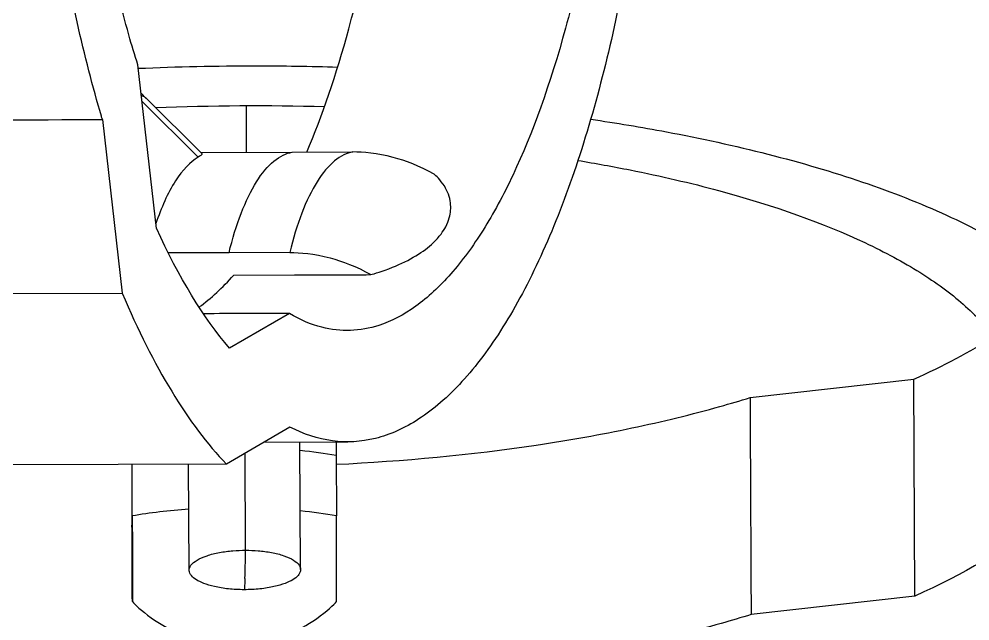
# Model space of a CAD drawing. Header units: millimetres. Extents: x 48717 to 75522, y 76128 to 88842.
# Drawn here: x 57364.8 to 57467.3, y 81340.1 to 81405 of the extents above; entities that cross this region are included whole.
import ezdxf

# ---------------------------------------------------------------- set-up
doc = ezdxf.new("R2010")
doc.units = ezdxf.units.MM
doc.layers.add('Top (Plan) View2-DV20-S1B-001a', color=140, linetype='Continuous')

# ---------------------------------------------------------------- blocks, each defined once
blk = doc.blocks.new('*U750')
at = {"layer": 'Top (Plan) View2-DV20-S1B-001a', "color": 0, "linetype": 'ByBlock', "lineweight": -2}
for p, q in [((57379.64, 81382.43), (57377.63, 81400.06)), ((57378.54, 81396.44), (57377.98, 81397)), ((57378.56, 81396.43), (57384.53, 81390.49)), ((57378.08, 81396.12), (57384.13, 81390.1)), ((57373.81, 81394.16), (57375.95, 81375.45)), ((57384.42, 81390.6), (57394.27, 81390.63)), ((57394.27, 81390.63), (57400.81, 81390.66)), ((57387.46, 81379.8), (57380.9, 81379.78)), ((57394, 81379.82), (57387.46, 81379.8)), ((57387.96, 81377.39), (57394.5, 81377.41)), ((57352.6, 81375.36), (57375.95, 81375.45)), ((57393.96, 81373.26), (57387.52, 81369.51)), ((57394.01, 81361.02), (57387.17, 81357.03)), ((57391.22, 81359.39), (57400.26, 81359.42)), ((57387.17, 81357.03), (57363.82, 81356.95))]:
    blk.add_line(p, q, dxfattribs=at)
at = {"layer": 'Top (Plan) View2-DV20-S1B-001a', "color": 0, "linetype": 'ByBlock', "lineweight": -2, "extrusion": (0, 0, -1)}
blk.add_ellipse((57391.71, 81415.21), major_axis=(-7.88, 51.97), ratio=0.394026, start_param=-2.58217, end_param=-2.192041, dxfattribs=at)
at = {"layer": 'Top (Plan) View2-DV20-S1B-001a', "color": 0, "linetype": 'ByBlock', "lineweight": -2}
for points, knots in [([(57373.81, 81394.16), (57373.78, 81394.28), (57373.74, 81394.4), (57372.78, 81397.67), (57371.9, 81401.06), (57370.28, 81408.28), (57369.54, 81412.11), (57368.24, 81420.14), (57367.68, 81424.34), (57366.77, 81433), (57366.42, 81437.47), (57365.95, 81446.54), (57365.83, 81451.14), (57365.83, 81460.34), (57365.95, 81464.93), (57366.42, 81473.98), (57366.77, 81478.43), (57367.68, 81487.05), (57368.24, 81491.22), (57369.54, 81499.19), (57370.28, 81502.98), (57371.93, 81510.26), (57372.84, 81513.72), (57373.81, 81516.93)], [-3.843407, -3.843407, -3.843407, -3.843407, -3.832315, -3.832315, -3.537522, -3.537522, -3.242728, -3.242728, -2.947935, -2.947935, -2.653141, -2.653141, -2.358348, -2.358348, -2.063554, -2.063554, -1.768761, -1.768761, -1.473967, -1.473967, -1.179174, -1.179174, -0.873245, -0.873245, -0.873245, -0.873245]), ([(57377.63, 81400.06), (57377.3, 81401.11), (57376.97, 81402.18), (57375.81, 81406.28), (57375.03, 81409.46), (57373.63, 81416.08), (57373, 81419.52), (57371.41, 81430.1), (57370.71, 81437.49), (57370.29, 81446.62), (57370.22, 81448.44), (57370.1, 81453.86), (57370.1, 81457.41), (57370.22, 81462.83), (57370.29, 81464.64), (57370.54, 81470.11), (57370.8, 81473.77), (57371.5, 81481.01), (57371.94, 81484.6), (57373.27, 81493.36), (57374.27, 81498.41), (57376.11, 81505.82), (57376.85, 81508.4), (57377.63, 81510.85)], [1.300813, 1.300813, 1.300813, 1.300813, 1.481966, 1.481966, 1.975955, 1.975955, 2.469944, 2.469944, 3.457922, 3.457922, 3.704916, 3.704916, 4.198905, 4.198905, 4.445899, 4.445899, 4.939888, 4.939888, 5.433877, 5.433877, 6.17486, 6.17486, 6.602891, 6.602891, 6.602891, 6.602891]), ([(57428.22, 81427.84), (57428.06, 81426.52), (57427.89, 81425.21), (57427.22, 81420.37), (57426.63, 81416.9), (57425.3, 81410.24), (57424.55, 81407.04), (57422.08, 81397.97), (57420.15, 81392.63), (57417.55, 81387.1), (57417.02, 81386.05), (57415.4, 81383.08), (57414.3, 81381.32), (57412.57, 81378.96), (57411.97, 81378.22), (57410.15, 81376.15), (57408.89, 81374.97), (57406.29, 81373.1), (57404.96, 81372.41), (57401.58, 81371.31), (57399.51, 81371.24), (57396.28, 81372.07), (57395.11, 81372.57), (57393.96, 81373.26)], [1.300813, 1.300813, 1.300813, 1.300813, 1.481966, 1.481966, 1.975955, 1.975955, 2.469944, 2.469944, 3.457922, 3.457922, 3.704916, 3.704916, 4.198905, 4.198905, 4.445899, 4.445899, 4.939888, 4.939888, 5.433877, 5.433877, 6.17486, 6.17486, 6.602891, 6.602891, 6.602891, 6.602891]), ([(57395.84, 81390.64), (57397.5, 81394.52), (57399.03, 81398.99), (57401.19, 81406.96), (57401.94, 81410.16), (57403.28, 81416.82), (57403.86, 81420.28), (57404.54, 81425.13), (57404.71, 81426.44), (57404.87, 81427.76)], [-3.277259, -3.277259, -3.277259, -3.277259, -2.469944, -2.469944, -1.975955, -1.975955, -1.481966, -1.481966, -1.300813, -1.300813, -1.300813, -1.300813]), ([(57431.98, 81421.49), (57431.96, 81421.35), (57431.94, 81421.2), (57431.42, 81417.26), (57430.82, 81413.45), (57429.4, 81405.97), (57428.59, 81402.3), (57426.77, 81395.19), (57425.76, 81391.76), (57423.54, 81385.29), (57422.34, 81382.24), (57419.77, 81376.63), (57418.41, 81374.07), (57415.56, 81369.54), (57414.08, 81367.57), (57411.05, 81364.25), (57409.49, 81362.91), (57406.36, 81360.87), (57404.79, 81360.18), (57401.67, 81359.4), (57400.12, 81359.33), (57397.03, 81359.74), (57395.5, 81360.25), (57394.01, 81361.02)], [-3.843407, -3.843407, -3.843407, -3.843407, -3.832315, -3.832315, -3.537522, -3.537522, -3.242728, -3.242728, -2.947935, -2.947935, -2.653141, -2.653141, -2.358348, -2.358348, -2.063554, -2.063554, -1.768761, -1.768761, -1.473967, -1.473967, -1.179174, -1.179174, -0.873245, -0.873245, -0.873245, -0.873245]), ([(57378.56, 81396.43), (57378.51, 81396.47), (57378.47, 81396.51), (57378.38, 81396.58), (57378.33, 81396.61), (57378.26, 81396.64), (57378.23, 81396.66), (57378.2, 81396.67), (57378.17, 81396.68), (57378.16, 81396.68), (57378.1, 81396.7), (57378.06, 81396.71), (57378.01, 81396.71)], [0.5627783, 0.5627783, 0.5627783, 0.5627783, 0.625, 0.625, 0.6875, 0.6875, 0.71875, 0.734375, 0.734375, 0.75, 0.75, 0.8117247, 0.8117247, 0.8117247, 0.8117247]), ([(57384.53, 81390.49), (57384.55, 81390.47), (57384.55, 81390.44), (57384.49, 81390.34), (57384.38, 81390.25), (57384.13, 81390.1)], [0.2585076, 0.2585076, 0.2585076, 0.2585076, 0.3358807, 0.3358807, 0.469553, 0.469553, 0.469553, 0.469553]), ([(57409.55, 81388.27), (57407.97, 81389.17), (57406.47, 81389.73), (57403.41, 81390.55), (57401.92, 81390.66), (57400.81, 81390.66)], [-0.6264189, -0.6264189, -0.6264189, -0.6264189, -0.3589308, -0.3589308, 0, 0, 0, 0]), ([(57384.13, 81390.1), (57383.29, 81389.59), (57382.45, 81388.72), (57380.85, 81386.23), (57380.15, 81384.62), (57379.58, 81382.96)], [-1.334917, -1.334917, -1.334917, -1.334917, -0.718582, -0.718582, -0.034522, -0.034522, -0.034522, -0.034522]), ([(57402.74, 81377.44), (57403.09, 81377.54), (57403.99, 81377.8), (57406, 81378.6), (57406.85, 81379.02), (57408.33, 81379.92), (57408.96, 81380.39), (57409.8, 81381.19), (57410.07, 81381.5), (57410.5, 81382.07), (57410.67, 81382.33), (57410.98, 81382.92), (57411.11, 81383.24), (57411.34, 81384.1), (57411.39, 81384.64), (57411.25, 81385.8), (57411.03, 81386.41), (57410.24, 81387.67), (57409.74, 81388.11), (57409.55, 81388.27)], [0.0000306, 0.0000306, 0.0000306, 0.0000306, 0.113944, 0.113944, 0.2126323, 0.2126323, 0.3072869, 0.3072869, 0.3626238, 0.3626238, 0.4086978, 0.4086978, 0.4625818, 0.4625818, 0.5520161, 0.5520161, 0.6564547, 0.6564547, 0.7774575, 0.7774575, 0.7774575, 0.7774575]), ([(57394, 81379.82), (57395.12, 81379.83), (57396.61, 81379.71), (57399.67, 81378.89), (57401.17, 81378.34), (57402.74, 81377.44)], [-1.277344, -1.277344, -1.277344, -1.277344, -0.545448, -0.545448, 0, 0, 0, 0]), ([(57384.22, 81373.94), (57384.23, 81373.95), (57384.23, 81373.95), (57385.52, 81374.88), (57386.76, 81376.03), (57387.96, 81377.39)], [-4.9424658, -4.9424658, -4.9424658, -4.9424658, -4.9398883, -4.9398883, -4.4532449, -4.4532449, -4.4532449, -4.4532449]), ([(57394.5, 81377.41), (57395.87, 81377.41), (57397.25, 81377.42), (57400, 81377.43), (57401.37, 81377.43), (57402.74, 81377.44)], [-0.882861, -0.882861, -0.882861, -0.882861, -0.441439, -0.441439, 0, 0, 0, 0]), ([(57375.95, 81375.45), (57377.61, 81371.5), (57379.4, 81367.95), (57383.16, 81361.79), (57385.13, 81359.15), (57387.17, 81357.03)], [-3.64303, -3.64303, -3.64303, -3.64303, -1.821515, -1.821515, 0, 0, 0, 0])]:
    blk.add_open_spline(points, degree=3, knots=knots, dxfattribs=at)
for points in [[(57350.46, 81394.08), (57358.24, 81394.11), (57366.03, 81394.13), (57373.81, 81394.16)], [(57387.46, 81379.8), (57388.19, 81382.83), (57390.25, 81388.23), (57392.96, 81390.44), (57394.27, 81390.63)], [(57400.81, 81390.66), (57399.5, 81390.46), (57396.79, 81388.26), (57394.72, 81382.86), (57394, 81379.82)], [(57393.96, 81373.26), (57390.87, 81373.25), (57387.78, 81373.24), (57384.69, 81373.23)]]:
    blk.add_open_spline(points, degree=3, dxfattribs=at)
blk = doc.blocks.new('*U771')
at = {"layer": 'Top (Plan) View2-DV20-S1B-001a', "color": 0, "linetype": 'ByBlock', "lineweight": -2}
for p, q in [((57443.61, 81364.19), (57461.25, 81366.18)), ((57461.37, 81342.8), (57461.25, 81366.18)), ((57395.17, 81345.65), (57395.1, 81359.4)), ((57398.99, 81359.42), (57399, 81357.98)), ((57389.24, 81347.74), (57389.19, 81358.21)), ((57399, 81357.98), (57399.03, 81351.44)), ((57376.97, 81357), (57377, 81350.45)), ((57377.03, 81351.44), (57377.01, 81357)), ((57383.17, 81345.59), (57383.11, 81357.02)), ((57461.37, 81342.8), (57443.72, 81340.8))]:
    blk.add_line(p, q, dxfattribs=at)
at = {"layer": 'Top (Plan) View2-DV20-S1B-001a', "color": 0, "linetype": 'ByBlock', "lineweight": -2, "extrusion": (0, 0, -1)}
for centre, major_axis, ratio, start_param, end_param in [((57389.64, 81379.23), (-65.7, -0.15), 0.250068, 1.417047, 1.695219), ((57428.71, 81354.76), (-52.04, -7.87), 0.38962, -2.578943, -2.188815)]:
    blk.add_ellipse(centre, major_axis=major_axis, ratio=ratio, start_param=start_param, end_param=end_param, dxfattribs=at)
at = {"layer": 'Top (Plan) View2-DV20-S1B-001a', "color": 0, "linetype": 'ByBlock', "lineweight": -2}
blk.add_ellipse((57428.6, 81378.14), major_axis=(-52.04, -7.87), ratio=0.38962, start_param=-4.094371, end_param=-3.85826, dxfattribs=at)
for points, knots in [([(57399.17, 81399.78), (57396.23, 81399.87), (57393.29, 81399.91), (57386.12, 81399.91), (57381.88, 81399.82), (57377.67, 81399.64)], [-2.703407, -2.703407, -2.703407, -2.703407, -1.821515, -1.821515, -0.553509, -0.553509, -0.553509, -0.553509]), ([(57389.36, 81390.62), (57389.36, 81391.28), (57389.36, 81391.96), (57389.36, 81392.62), (57389.36, 81393.68), (57389.36, 81394.71), (57389.36, 81395.66)], [0.6158743, 0.6158743, 0.6158743, 0.6158743, 0.75, 0.75, 0.75, 0.9618824, 0.9618824, 0.9618824, 0.9618824]), ([(57426.44, 81394.19), (57429.17, 81393.79), (57431.9, 81393.34), (57438.32, 81392.13), (57441.99, 81391.33), (57449.08, 81389.52), (57452.5, 81388.52), (57458.95, 81386.32), (57461.99, 81385.13), (57467.57, 81382.58), (57470.11, 81381.23), (57474.61, 81378.41), (57476.57, 81376.94), (57479.86, 81373.93), (57481.18, 81372.39), (57483.19, 81369.29), (57483.87, 81367.73), (57484.61, 81364.64), (57484.68, 81363.1), (57484.23, 81360.04), (57483.71, 81358.52), (57482.92, 81357.05)], [-3.750123, -3.750123, -3.750123, -3.750123, -3.537522, -3.537522, -3.242728, -3.242728, -2.947935, -2.947935, -2.653141, -2.653141, -2.358348, -2.358348, -2.063554, -2.063554, -1.768761, -1.768761, -1.473967, -1.473967, -1.179174, -1.179174, -0.873245, -0.873245, -0.873245, -0.873245]), ([(57425.06, 81389.75), (57426.97, 81389.43), (57428.85, 81389.09), (57434.01, 81388.06), (57437.21, 81387.32), (57446.26, 81384.87), (57451.58, 81382.96), (57457.08, 81380.38), (57458.12, 81379.85), (57461.08, 81378.25), (57462.82, 81377.16), (57465.16, 81375.44), (57465.9, 81374.85), (57467.96, 81373.05), (57469.12, 81371.8), (57470.96, 81369.22), (57471.64, 81367.9), (57472.7, 81364.55), (57472.75, 81362.5), (57471.89, 81359.3), (57471.38, 81358.14), (57470.68, 81356.99)], [1.702633, 1.702633, 1.702633, 1.702633, 1.975955, 1.975955, 2.469944, 2.469944, 3.457922, 3.457922, 3.704916, 3.704916, 4.198905, 4.198905, 4.445899, 4.445899, 4.939888, 4.939888, 5.433877, 5.433877, 6.17486, 6.17486, 6.602891, 6.602891, 6.602891, 6.602891]), ([(57399, 81357), (57406.25, 81357.34), (57413.57, 81358.04), (57424.1, 81359.6), (57427.55, 81360.22), (57434.18, 81361.61), (57437.36, 81362.39), (57441.47, 81363.54), (57442.55, 81363.86), (57443.61, 81364.19)], [-3.448867, -3.448867, -3.448867, -3.448867, -2.469944, -2.469944, -1.975955, -1.975955, -1.481966, -1.481966, -1.300824, -1.300824, -1.300824, -1.300824]), ([(57377.03, 81351.44), (57377.04, 81350.32), (57377.04, 81348.8), (57377.05, 81345.57), (57377.05, 81343.96), (57377.04, 81342.2)], [-1.277344, -1.277344, -1.277344, -1.277344, -0.545448, -0.545448, 0, 0, 0, 0]), ([(57399.04, 81342.2), (57399.04, 81343.96), (57399.05, 81345.57), (57399.04, 81348.8), (57399.04, 81350.32), (57399.03, 81351.44)], [-0.6264189, -0.6264189, -0.6264189, -0.6264189, -0.3589308, -0.3589308, 0, 0, 0, 0]), ([(57377.04, 81342.2), (57377.03, 81343.57), (57377.03, 81344.95), (57377.01, 81347.7), (57377.01, 81349.08), (57377, 81350.45)], [0, 0, 0, 0, 0.441439, 0.441439, 0.882861, 0.882861, 0.882861, 0.882861]), ([(57389.17, 81344.68), (57389.18, 81344.86), (57389.2, 81345.66), (57389.23, 81346.77), (57389.24, 81347.74)], [0, 0, 0, 0, 0.25, 1, 1, 1, 1]), ([(57389.17, 81344.68), (57389.17, 81344.5), (57389.14, 81343.86), (57389.12, 81343.54), (57389.1, 81343.49)], [0, 0, 0, 0, 0.25, 1, 1, 1, 1]), ([(57377.04, 81342.2), (57377.3, 81341.93), (57377.99, 81341.22), (57380, 81339.8), (57381.01, 81339.24), (57383.1, 81338.38), (57384.16, 81338.06), (57385.89, 81337.75), (57386.53, 81337.67), (57387.71, 81337.6), (57388.25, 81337.6), (57389.42, 81337.66), (57390.04, 81337.72), (57391.7, 81338.01), (57392.71, 81338.29), (57394.81, 81339.1), (57395.89, 81339.67), (57398.04, 81341.17), (57398.77, 81341.91), (57399.04, 81342.2)], [0.0000306, 0.0000306, 0.0000306, 0.0000306, 0.113944, 0.113944, 0.2126323, 0.2126323, 0.3072869, 0.3072869, 0.3626238, 0.3626238, 0.4086978, 0.4086978, 0.4625818, 0.4625818, 0.5520161, 0.5520161, 0.6564547, 0.6564547, 0.7774575, 0.7774575, 0.7774575, 0.7774575]), ([(57443.72, 81340.8), (57442.67, 81340.48), (57441.59, 81340.16), (57437.48, 81339), (57434.3, 81338.23), (57427.66, 81336.84), (57424.21, 81336.22), (57413.62, 81334.65), (57406.22, 81333.95), (57397.09, 81333.53), (57395.27, 81333.47), (57389.85, 81333.34), (57386.3, 81333.34), (57380.88, 81333.47), (57379.07, 81333.53), (57373.6, 81333.78), (57369.95, 81334.04), (57362.71, 81334.73), (57359.12, 81335.17), (57350.38, 81336.49), (57345.34, 81337.48), (57337.95, 81339.3), (57335.37, 81340.03), (57332.93, 81340.8)], [1.300813, 1.300813, 1.300813, 1.300813, 1.481966, 1.481966, 1.975955, 1.975955, 2.469944, 2.469944, 3.457922, 3.457922, 3.704916, 3.704916, 4.198905, 4.198905, 4.445899, 4.445899, 4.939888, 4.939888, 5.433877, 5.433877, 6.17486, 6.17486, 6.602891, 6.602891, 6.602891, 6.602891])]:
    blk.add_open_spline(points, degree=3, knots=knots, dxfattribs=at)
for points in [[(57443.61, 81364.19), (57443.65, 81356.39), (57443.68, 81348.6), (57443.72, 81340.8)], [(57395.11, 81358.52), (57396.47, 81358.38), (57397.78, 81358.2), (57399, 81357.98)], [(57383.14, 81352.17), (57380.99, 81352.01), (57378.92, 81351.77), (57377.03, 81351.44)], [(57399.03, 81351.44), (57397.81, 81351.65), (57396.5, 81351.83), (57395.14, 81351.98)], [(57389.1, 81343.49), (57388.52, 81343.49), (57387.37, 81343.55), (57385.85, 81343.8), (57384.68, 81344.16), (57383.9, 81344.55), (57383.36, 81344.99), (57383.1, 81345.53), (57383.27, 81346.12), (57383.94, 81346.69), (57385.04, 81347.18), (57386.42, 81347.52), (57387.89, 81347.71), (57388.79, 81347.74), (57389.24, 81347.74)], [(57389.24, 81347.74), (57389.69, 81347.74), (57390.59, 81347.71), (57392.05, 81347.52), (57393.4, 81347.18), (57394.48, 81346.69), (57395.1, 81346.12), (57395.23, 81345.53), (57394.94, 81344.99), (57394.37, 81344.55), (57393.56, 81344.16), (57392.36, 81343.8), (57390.83, 81343.55), (57389.67, 81343.49), (57389.1, 81343.49)]]:
    blk.add_open_spline(points, degree=3, dxfattribs=at)

msp = doc.modelspace()

# ---------------------------------------------------------------- block references
at = {"layer": 'Top (Plan) View2-DV20-S1B-001a'}
for name in ['*U771', '*U750']:
    msp.add_blockref(name, (0, 0), dxfattribs=at)

doc.saveas('drawing.dxf')
